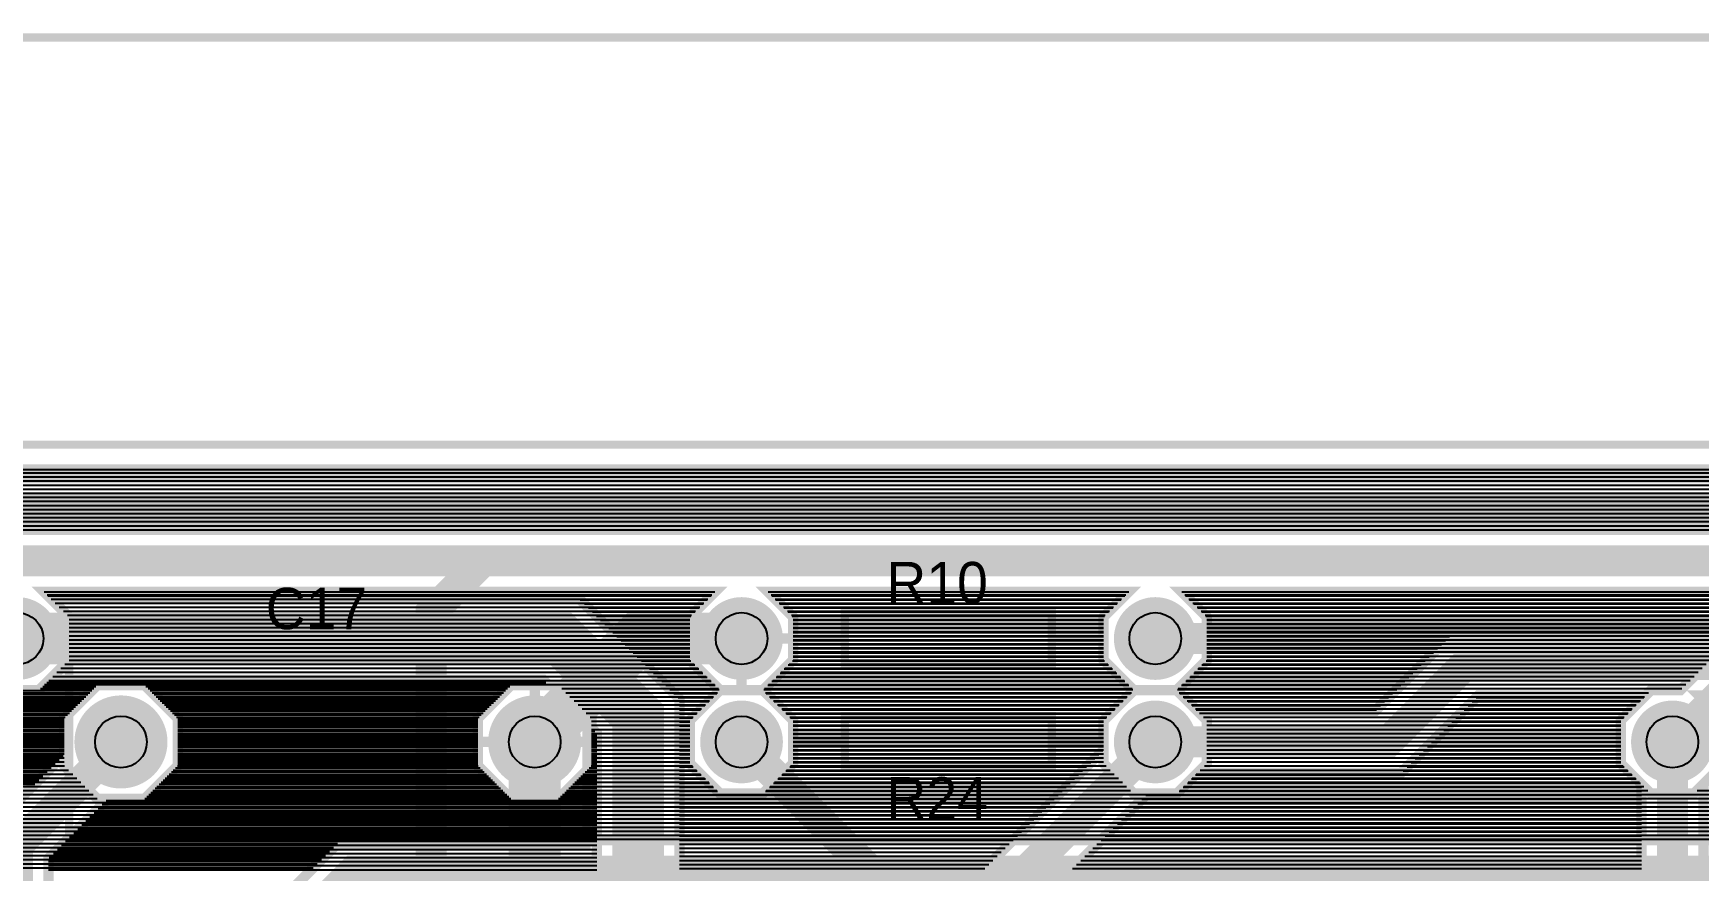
# Model space of a CAD drawing. Header units: inches. Extents: x -5.9 to 5.9, y -1.2 to 1.2.
# Drawn here: x -3.676 to -2.066, y 0.344 to 1.154 of the extents above; entities that cross this region are included whole.
import ezdxf

# ---------------------------------------------------------------- set-up
doc = ezdxf.new("R2010")
doc.units = ezdxf.units.IN
doc.layers.get('0').update_dxf_attribs({"linetype": 'CONTINUOUS'})

# ---------------------------------------------------------------- blocks, each defined once
blk = doc.blocks.new('EPAD')
at = {"const_width": 0.5}
blk.add_lwpolyline([(-0.25, 0, 1), (0.25, 0, 1)], format="xyb", close=True, dxfattribs=at)

msp = doc.modelspace()

# ---------------------------------------------------------------- linework, layer by layer
for points, const_width in [([(-5.627949, 1.149602), (5.887799, 1.149602)], 0.008), ([(-5.627949, -1.212602), (5.887799, -1.212602), (5.887799, 0.755902), (-5.627949, 0.755902), (-5.627949, -1.212602)], 0.008), ([(-5.627949, -1.212602), (5.887799, -1.212602), (5.887799, 0.755902), (-5.627949, 0.755902), (-5.627949, -1.212602)], 0.008), ([(-5.627949, -1.212602), (5.887799, -1.212602), (5.887799, 0.755902), (-5.627949, 0.755902), (-5.627949, -1.212602)], 0.008), ([(5.745151, -1.188602), (-5.4853, -1.188602), (-5.445626, -1.148928), (-5.445626, -1.079426), (-5.494772, -1.03028), (-5.564275, -1.03028), (-5.603949, -1.069954), (-5.603949, 0.613253), (-5.564275, 0.573579), (-5.494772, 0.573579), (-5.445626, 0.622725), (-5.445626, 0.692228), (-5.4853, 0.731902), (5.745151, 0.731902)], 0.01), ([(5.745151, -1.188602), (-5.4853, -1.188602), (-5.445626, -1.148928), (-5.445626, -1.079426), (-5.494772, -1.03028), (-5.564275, -1.03028), (-5.603949, -1.069954), (-5.603949, 0.613253), (-5.564275, 0.573579), (-5.494772, 0.573579), (-5.445626, 0.622725), (-5.445626, 0.692228), (-5.4853, 0.731902), (5.745151, 0.731902)], 0.01), ([(-5.028367, 0.7235), (3.496485, 0.7235)], 0.01), ([(3.709059, 0.4685), (3.484059, 0.6935), (-5.015941, 0.6935), (-5.065941, 0.6435), (-5.065941, -0.3565), (-4.990941, -0.4315)], 0.03), ([(-4.928367, 0.6735), (0.896485, 0.6735)], 0.01), ([(0.934059, 0.5935), (0.884059, 0.6435), (-4.915941, 0.6435), (-4.990941, 0.5685)], 0.03), ([(0.034059, 0.5935), (-0.015941, 0.6435), (-4.315941, 0.6435), (-4.490941, 0.4685)], 0.03), ([(0.884059, 0.4935), (0.884059, 0.5935), (0.834059, 0.6435), (-3.240941, 0.6435), (-3.290941, 0.5935), (-3.290941, 0.2685)], 0.03), ([(-0.323722, 0.6135), (-2.565231, 0.6135), (-2.540941, 0.589211), (-2.540941, 0.547789), (-2.57023, 0.5185), (-2.611652, 0.5185), (-2.640941, 0.547789), (-2.640941, 0.589211), (-2.616651, 0.6135), (-2.965231, 0.6135), (-2.940941, 0.589211), (-2.940941, 0.547789), (-2.97023, 0.5185), (-3.011652, 0.5185), (-3.040941, 0.547789), (-3.040941, 0.589211), (-3.016651, 0.6135), (-3.665231, 0.6135), (-3.640941, 0.589211), (-3.640941, 0.547789), (-3.67023, 0.5185), (-3.711652, 0.5185)], 0.01), ([(-3.050941, 0.135068), (-3.050941, 0.510068), (-3.149373, 0.6085), (-3.66023, 0.6085), (-3.665231, 0.6135), (-3.016651, 0.6135), (-3.040941, 0.589211), (-3.040941, 0.547789), (-3.011652, 0.5185), (-2.97023, 0.5185), (-2.940941, 0.547789), (-2.940941, 0.589211), (-2.965231, 0.6135), (-2.616651, 0.6135), (-2.640941, 0.589211), (-2.640941, 0.547789), (-2.611652, 0.5185), (-2.57023, 0.5185), (-2.540941, 0.547789), (-2.540941, 0.589211), (-2.565231, 0.6135), (-0.323722, 0.6135)], 0.01), ([(-2.890941, 0.5435), (-2.690941, 0.5435), (-2.690941, 0.5935), (-2.890941, 0.5935), (-2.890941, 0.5435)], 0.008), ([(-2.890941, 0.5435), (-2.690941, 0.5435), (-2.690941, 0.5935), (-2.890941, 0.5935), (-2.890941, 0.5435)], 0.008), ([(-2.890941, 0.5435), (-2.690941, 0.5435), (-2.690941, 0.5935), (-2.890941, 0.5935), (-2.890941, 0.5435)], 0.008), ([(-0.338722, 0.5385), (-1.978515, 0.5385), (-2.040941, 0.476074), (-2.040941, 0.447789), (-2.07023, 0.4185), (-2.111652, 0.4185), (-2.140941, 0.447789), (-2.140941, 0.489211), (-2.111652, 0.5185), (-2.083367, 0.5185), (-2.003367, 0.5985), (-0.338722, 0.5985)], 0.01), ([(-3.690941, 0.5685), (-3.815941, 0.4435), (-4.340941, 0.4435), (-4.415941, 0.3685), (-4.415941, -0.0315), (-4.490941, -0.1065), (-4.715941, -0.1065), (-4.790941, -0.1815), (-4.790941, -0.4315)], 0.05), ([(-3.690941, 0.5685), (-3.165941, 0.5685), (-3.090941, 0.4935), (-3.090941, 0.1185), (-3.015941, 0.0435), (-2.240941, 0.0435), (-2.140941, -0.0565), (-1.915941, -0.0565), (-1.915941, -0.1565)], 0.05), ([(-3.190941, 0.4685), (-3.090941, 0.5685), (-2.990941, 0.5685)], 0.05), ([(-1.090941, 0.2685), (-1.390941, 0.5685), (-2.590941, 0.5685)], 0.03), ([(-0.290941, 0.5685), (-1.990941, 0.5685), (-2.090941, 0.4685)], 0.03), ([(-3.640941, 0.3685), (-3.140941, 0.3685), (-3.140941, 0.5685), (-3.640941, 0.5685), (-3.640941, 0.3685)], 0.008), ([(-3.640941, 0.3685), (-3.140941, 0.3685), (-3.140941, 0.5685), (-3.640941, 0.5685), (-3.640941, 0.3685)], 0.008), ([(-3.640941, 0.3685), (-3.140941, 0.3685), (-3.140941, 0.5685), (-3.640941, 0.5685), (-3.640941, 0.3685)], 0.008), ([(-3.040941, 0.5685), (-2.990941, 0.5685)], 0.01), ([(-3.040941, 0.5685), (-2.990941, 0.5685)], 0.01), ([(-2.940941, 0.5685), (-2.990941, 0.5685)], 0.01), ([(-2.990941, 0.5185), (-2.990941, 0.5685)], 0.01), ([(-2.940941, 0.5685), (-2.990941, 0.5685)], 0.01), ([(-2.990941, 0.5185), (-2.990941, 0.5685)], 0.01), ([(-2.940941, 0.5685), (-2.890941, 0.5685)], 0.008), ([(-2.940941, 0.5685), (-2.890941, 0.5685)], 0.008), ([(-2.940941, 0.5685), (-2.890941, 0.5685)], 0.008), ([(-0.953515, 0.5735), (-2.303367, 0.5735), (-2.378367, 0.4985), (-2.55023, 0.4985), (-2.57023, 0.5185), (-2.611652, 0.5185), (-2.640941, 0.489211), (-2.640941, 0.460926), (-2.820941, 0.280926)], 0.01), ([(-2.690941, 0.5685), (-2.640941, 0.5685)], 0.008), ([(-2.690941, 0.5685), (-2.640941, 0.5685)], 0.008), ([(-2.690941, 0.5685), (-2.640941, 0.5685)], 0.008), ([(-2.590941, 0.4685), (-2.365941, 0.4685), (-2.290941, 0.5435), (-0.965941, 0.5435), (-0.890941, 0.4685)], 0.03), ([(-3.711652, 0.5185), (-3.67023, 0.5185), (-3.66023, 0.5285), (-3.182509, 0.5285), (-3.177508, 0.5235), (-3.213722, 0.5235), (-3.245941, 0.491281), (-3.245941, 0.445719), (-3.213722, 0.4135), (-3.168159, 0.4135), (-3.135941, 0.445719), (-3.135941, 0.481933), (-3.130941, 0.476932), (-3.130941, 0.101932), (-3.032509, 0.003501), (-3.02665, 0.003501), (-3.031652, -0.0015), (-3.103515, -0.0015), (-3.178515, 0.0735), (-3.703515, 0.0735)], 0.01), ([(-3.703367, 0.1135), (-3.678515, 0.1135), (-3.660941, 0.131074), (-3.660941, 0.227789), (-3.640941, 0.247789), (-3.640941, 0.289211), (-3.660941, 0.309211), (-3.660941, 0.356074), (-3.603515, 0.4135), (-3.568159, 0.4135), (-3.535941, 0.445719), (-3.535941, 0.491281), (-3.568159, 0.5235), (-3.613722, 0.5235), (-3.645941, 0.491281), (-3.645941, 0.455926), (-3.720941, 0.380926)], 0.01), ([(-3.645941, 0.445719), (-3.645941, 0.491281), (-3.613722, 0.5235), (-3.568159, 0.5235), (-3.535941, 0.491281), (-3.535941, 0.445719), (-3.568159, 0.4135), (-3.613722, 0.4135), (-3.645941, 0.445719)], 0.01), ([(-3.245941, 0.445719), (-3.245941, 0.491281), (-3.213722, 0.5235), (-3.168159, 0.5235), (-3.135941, 0.491281), (-3.135941, 0.445719), (-3.168159, 0.4135), (-3.213722, 0.4135), (-3.245941, 0.445719)], 0.01), ([(-3.190941, 0.5235), (-3.190941, 0.4685)], 0.01), ([(-3.190941, 0.5235), (-3.190941, 0.4685)], 0.01), ([(-2.940941, 0.489211), (-2.940941, 0.447789), (-2.97023, 0.4185), (-3.011652, 0.4185), (-3.040941, 0.447789), (-3.040941, 0.489211), (-3.011652, 0.5185), (-2.97023, 0.5185), (-2.940941, 0.489211)], 0.01), ([(-2.940941, 0.489211), (-2.940941, 0.447789), (-2.97023, 0.4185), (-3.011652, 0.4185), (-3.040941, 0.447789), (-3.040941, 0.489211), (-3.011652, 0.5185), (-2.97023, 0.5185), (-2.940941, 0.489211)], 0.01), ([(-2.760941, 0.256074), (-2.598515, 0.4185), (-2.57023, 0.4185), (-2.55023, 0.4385), (-2.353515, 0.4385), (-2.278515, 0.5135), (-2.116651, 0.5135), (-2.140941, 0.489211), (-2.140941, 0.447789), (-2.120941, 0.427789), (-2.120941, 0.309211)], 0.01), ([(-2.540941, 0.489211), (-2.540941, 0.447789), (-2.57023, 0.4185), (-2.611652, 0.4185), (-2.640941, 0.447789), (-2.640941, 0.489211), (-2.611652, 0.5185), (-2.57023, 0.5185), (-2.540941, 0.489211)], 0.01), ([(-2.040941, 0.489211), (-2.065231, 0.5135), (-1.716651, 0.5135)], 0.01), ([(-3.711652, 0.0185), (-3.67023, 0.0185), (-3.640941, -0.010789), (-3.640941, -0.052211), (-3.650231, -0.0615), (-3.331651, -0.0615), (-3.340941, -0.052211), (-3.340941, -0.023926), (-3.445941, 0.081074), (-3.445941, 0.305926), (-3.378367, 0.3735), (-1.678367, 0.3735), (-1.553367, 0.4985), (-1.00458, 0.4985)], 0.01), ([(-3.690941, 0.2685), (-3.690941, 0.3685), (-3.590941, 0.4685)], 0.03), ([(-3.290941, -0.0315), (-3.415941, 0.0935), (-3.415941, 0.2935), (-3.365941, 0.3435), (-1.665941, 0.3435), (-1.540941, 0.4685), (-0.970941, 0.4685)], 0.03), ([(-3.190941, 0.1685), (-3.190941, 0.4685)], 0.05), ([(4.009059, -0.5315), (3.834059, -0.3565), (3.009059, -0.3565), (2.959059, -0.3065), (2.959059, 0.0435), (2.909059, 0.0935), (-0.890941, 0.0935), (-0.940941, 0.1435), (-2.665941, 0.1435), (-2.990941, 0.4685)], 0.03), ([(-2.890941, 0.4435), (-2.690941, 0.4435), (-2.690941, 0.4935), (-2.890941, 0.4935), (-2.890941, 0.4435)], 0.008), ([(-2.890941, 0.4435), (-2.690941, 0.4435), (-2.690941, 0.4935), (-2.890941, 0.4935), (-2.890941, 0.4435)], 0.008), ([(-2.890941, 0.4435), (-2.690941, 0.4435), (-2.690941, 0.4935), (-2.890941, 0.4935), (-2.890941, 0.4435)], 0.008), ([(-2.590941, 0.4685), (-2.790941, 0.2685), (-2.790941, 0.1685)], 0.03), ([(-2.090941, 0.4685), (-2.090941, 0.2685)], 0.03), ([(-3.245941, 0.4685), (-3.190941, 0.4685)], 0.01), ([(-3.245941, 0.4685), (-3.190941, 0.4685)], 0.01), ([(-3.135941, 0.4685), (-3.190941, 0.4685)], 0.01), ([(-3.190941, 0.4135), (-3.190941, 0.4685)], 0.01), ([(-3.135941, 0.4685), (-3.190941, 0.4685)], 0.01), ([(-3.190941, 0.4135), (-3.190941, 0.4685)], 0.01), ([(-2.890941, 0.4685), (-2.940941, 0.4685)], 0.008), ([(-2.890941, 0.4685), (-2.940941, 0.4685)], 0.008), ([(-2.890941, 0.4685), (-2.940941, 0.4685)], 0.008), ([(-2.640941, 0.4685), (-2.690941, 0.4685)], 0.008), ([(-2.640941, 0.4685), (-2.690941, 0.4685)], 0.008), ([(-2.640941, 0.4685), (-2.690941, 0.4685)], 0.008), ([(-2.040941, 0.289211), (-2.060941, 0.309211), (-2.060941, 0.427789), (-2.040941, 0.447789)], 0.01)]:
    msp.add_lwpolyline(points, dxfattribs=dict(const_width=const_width))
for points in [[(-5.4853, 0.731902), (5.745151, 0.731902)], [(-5.4853, 0.731902), (5.745151, 0.731902)], [(-5.482119, 0.72872), (5.74197, 0.72872)], [(-5.482119, 0.72872), (5.74197, 0.72872)], [(-5.478182, 0.724783), (5.738033, 0.724783)], [(-5.478182, 0.724783), (5.738033, 0.724783)], [(-5.474245, 0.720846), (1.81898, 0.720846)], [(-5.470308, 0.716909), (1.815043, 0.716909)], [(-5.466371, 0.712972), (1.811106, 0.712972)], [(-5.462434, 0.709035), (1.807169, 0.709035)], [(-5.458497, 0.705098), (1.803232, 0.705098)], [(-5.45456, 0.701161), (1.799295, 0.701161)], [(-5.450623, 0.697224), (1.795358, 0.697224)], [(-5.446686, 0.693287), (1.791421, 0.693287)], [(-5.445626, 0.68935), (1.787484, 0.68935)], [(-5.445626, 0.685413), (1.783547, 0.685413)], [(-5.445626, 0.681476), (1.77961, 0.681476)], [(-5.445626, 0.677539), (1.775673, 0.677539)], [(-5.445626, 0.673602), (1.771736, 0.673602)], [(-3.665231, 0.6135), (-3.016651, 0.6135)], [(-2.965231, 0.6135), (-2.616651, 0.6135)], [(-2.565231, 0.6135), (-0.323722, 0.6135)], [(-3.662341, 0.61061), (-3.019541, 0.61061)], [(-3.661632, 0.609901), (-3.02025, 0.609901)], [(-3.658404, 0.606673), (-3.023478, 0.606673)], [(-3.654467, 0.602736), (-3.027415, 0.602736)], [(-3.65053, 0.598799), (-3.031352, 0.598799)], [(-3.146837, 0.605964), (-3.024187, 0.605964)], [(-3.1429, 0.602027), (-3.028124, 0.602027)], [(-3.138963, 0.59809), (-3.032061, 0.59809)], [(-2.962341, 0.61061), (-2.619541, 0.61061)], [(-2.961632, 0.609901), (-2.62025, 0.609901)], [(-2.958404, 0.606673), (-2.623478, 0.606673)], [(-2.957695, 0.605964), (-2.624187, 0.605964)], [(-2.954467, 0.602736), (-2.627415, 0.602736)], [(-2.953758, 0.602027), (-2.628124, 0.602027)], [(-2.95053, 0.598799), (-2.631352, 0.598799)], [(-2.949821, 0.59809), (-2.632061, 0.59809)], [(-2.562341, 0.61061), (-0.326612, 0.61061)], [(-2.561632, 0.609901), (-0.327321, 0.609901)], [(-2.558404, 0.606673), (-0.330549, 0.606673)], [(-2.557695, 0.605964), (-0.331258, 0.605964)], [(-2.554467, 0.602736), (-0.334486, 0.602736)], [(-2.553758, 0.602027), (-0.335195, 0.602027)], [(-2.55053, 0.598799), (-0.338423, 0.598799)], [(-2.549821, 0.59809), (-0.339132, 0.59809)], [(-3.646593, 0.594862), (-3.035289, 0.594862)], [(-3.642656, 0.590925), (-3.039226, 0.590925)], [(-3.640941, 0.586988), (-3.040941, 0.586988)], [(-3.640941, 0.583051), (-3.040941, 0.583051)], [(-3.135026, 0.594153), (-3.035998, 0.594153)], [(-3.131089, 0.590216), (-3.039935, 0.590216)], [(-3.127152, 0.586279), (-3.040941, 0.586279)], [(-3.123215, 0.582342), (-3.040941, 0.582342)], [(-2.946593, 0.594862), (-2.635289, 0.594862)], [(-2.945884, 0.594153), (-2.635998, 0.594153)], [(-2.942656, 0.590925), (-2.639226, 0.590925)], [(-2.941947, 0.590216), (-2.639935, 0.590216)], [(-2.940941, 0.586988), (-2.640941, 0.586988)], [(-2.940941, 0.586279), (-2.640941, 0.586279)], [(-2.940941, 0.583051), (-2.640941, 0.583051)], [(-2.940941, 0.582342), (-2.640941, 0.582342)], [(-2.546593, 0.594862), (-2.007004, 0.594862)], [(-2.545884, 0.594153), (-0.343069, 0.594153)], [(-2.542656, 0.590925), (-2.010941, 0.590925)], [(-2.541947, 0.590216), (-0.345941, 0.590216)], [(-2.540941, 0.586988), (-2.014878, 0.586988)], [(-2.540941, 0.586279), (-0.345941, 0.586279)], [(-2.540941, 0.583051), (-2.018815, 0.583051)], [(-2.540941, 0.582342), (-0.345941, 0.582342)], [(-3.640941, 0.579114), (-3.040941, 0.579114)], [(-3.640941, 0.575177), (-3.040941, 0.575177)], [(-3.640941, 0.57124), (-3.040941, 0.57124)], [(-3.640941, 0.567303), (-3.040941, 0.567303)], [(-3.119278, 0.578405), (-3.040941, 0.578405)], [(-3.115341, 0.574468), (-3.040941, 0.574468)], [(-3.111404, 0.570531), (-3.040941, 0.570531)], [(-3.107467, 0.566594), (-3.040941, 0.566594)], [(-2.940941, 0.579114), (-2.640941, 0.579114)], [(-2.940941, 0.578405), (-2.640941, 0.578405)], [(-2.940941, 0.575177), (-2.640941, 0.575177)], [(-2.940941, 0.574468), (-2.640941, 0.574468)], [(-2.940941, 0.57124), (-2.640941, 0.57124)], [(-2.940941, 0.570531), (-2.640941, 0.570531)], [(-2.940941, 0.567303), (-2.640941, 0.567303)], [(-2.940941, 0.566594), (-2.640941, 0.566594)], [(-2.540941, 0.579114), (-2.022752, 0.579114)], [(-2.540941, 0.578405), (-0.345941, 0.578405)], [(-2.540941, 0.575177), (-2.026689, 0.575177)], [(-2.540941, 0.574468), (-0.345941, 0.574468)], [(-2.540941, 0.57124), (-2.030626, 0.57124)], [(-2.540941, 0.570531), (-2.306335, 0.570531)], [(-2.540941, 0.567303), (-2.034563, 0.567303)], [(-2.540941, 0.566594), (-2.310272, 0.566594)], [(-3.641113, 0.547618), (-3.040769, 0.547618)], [(-3.640941, 0.563366), (-3.040941, 0.563366)], [(-3.640941, 0.559429), (-3.040941, 0.559429)], [(-3.640941, 0.555492), (-3.040941, 0.555492)], [(-3.640941, 0.551555), (-3.040941, 0.551555)], [(-3.10353, 0.562657), (-3.040941, 0.562657)], [(-3.099593, 0.55872), (-3.040941, 0.55872)], [(-3.095656, 0.554783), (-3.040941, 0.554783)], [(-3.091719, 0.550846), (-3.040941, 0.550846)], [(-2.941113, 0.547618), (-2.640769, 0.547618)], [(-2.940941, 0.563366), (-2.640941, 0.563366)], [(-2.940941, 0.562657), (-2.640941, 0.562657)], [(-2.940941, 0.559429), (-2.640941, 0.559429)], [(-2.940941, 0.55872), (-2.640941, 0.55872)], [(-2.940941, 0.555492), (-2.640941, 0.555492)], [(-2.940941, 0.554783), (-2.640941, 0.554783)], [(-2.940941, 0.551555), (-2.640941, 0.551555)], [(-2.940941, 0.550846), (-2.640941, 0.550846)], [(-2.541113, 0.547618), (-2.054248, 0.547618)], [(-2.540941, 0.563366), (-2.0385, 0.563366)], [(-2.540941, 0.562657), (-2.314209, 0.562657)], [(-2.540941, 0.559429), (-2.042437, 0.559429)], [(-2.540941, 0.55872), (-2.318146, 0.55872)], [(-2.540941, 0.555492), (-2.046374, 0.555492)], [(-2.540941, 0.554783), (-2.322083, 0.554783)], [(-2.540941, 0.551555), (-2.050311, 0.551555)], [(-2.540941, 0.550846), (-2.32602, 0.550846)], [(-3.656861, 0.53187), (-3.025021, 0.53187)], [(-3.652924, 0.535807), (-3.028958, 0.535807)], [(-3.648987, 0.539744), (-3.032895, 0.539744)], [(-3.64505, 0.543681), (-3.036832, 0.543681)], [(-3.087782, 0.546909), (-3.04006, 0.546909)], [(-3.083845, 0.542972), (-3.036123, 0.542972)], [(-3.079908, 0.539035), (-3.032186, 0.539035)], [(-3.075971, 0.535098), (-3.028249, 0.535098)], [(-2.956861, 0.53187), (-2.625021, 0.53187)], [(-2.953633, 0.535098), (-2.628249, 0.535098)], [(-2.952924, 0.535807), (-2.628958, 0.535807)], [(-2.949696, 0.539035), (-2.632186, 0.539035)], [(-2.948987, 0.539744), (-2.632895, 0.539744)], [(-2.945759, 0.542972), (-2.636123, 0.542972)], [(-2.94505, 0.543681), (-2.636832, 0.543681)], [(-2.941822, 0.546909), (-2.64006, 0.546909)], [(-2.556861, 0.53187), (-2.069996, 0.53187)], [(-2.553633, 0.535098), (-2.341768, 0.535098)], [(-2.552924, 0.535807), (-2.066059, 0.535807)], [(-2.549696, 0.539035), (-2.337831, 0.539035)], [(-2.548987, 0.539744), (-2.062122, 0.539744)], [(-2.545759, 0.542972), (-2.333894, 0.542972)], [(-2.54505, 0.543681), (-2.058185, 0.543681)], [(-2.541822, 0.546909), (-2.329957, 0.546909)], [(-4.400894, 0.516122), (-3.6211, 0.516122)], [(-3.735941, 0.518185), (-3.619037, 0.518185)], [(-3.668672, 0.520059), (-3.617163, 0.520059)], [(-3.666609, 0.522122), (-3.6151, 0.522122)], [(-3.664735, 0.523996), (-3.017147, 0.523996)], [(-3.662672, 0.526059), (-3.180067, 0.526059)], [(-3.660798, 0.527933), (-3.021084, 0.527933)], [(-3.566781, 0.522122), (-3.2151, 0.522122)], [(-3.564719, 0.520059), (-3.217163, 0.520059)], [(-3.562844, 0.518185), (-3.219037, 0.518185)], [(-3.560782, 0.516122), (-3.2211, 0.516122)], [(-3.164719, 0.520059), (-3.01321, 0.520059)], [(-3.160782, 0.516122), (-3.014029, 0.516122)], [(-3.072034, 0.531161), (-3.024312, 0.531161)], [(-3.068097, 0.527224), (-3.020375, 0.527224)], [(-3.06416, 0.523287), (-3.016438, 0.523287)], [(-3.060223, 0.51935), (-3.012501, 0.51935)], [(-3.056286, 0.515413), (-3.014738, 0.515413)], [(-2.969381, 0.51935), (-2.612501, 0.51935)], [(-2.968672, 0.520059), (-2.61321, 0.520059)], [(-2.967853, 0.516122), (-2.614029, 0.516122)], [(-2.967144, 0.515413), (-2.614738, 0.515413)], [(-2.965444, 0.523287), (-2.616438, 0.523287)], [(-2.964735, 0.523996), (-2.617147, 0.523996)], [(-2.961507, 0.527224), (-2.620375, 0.527224)], [(-2.960798, 0.527933), (-2.621084, 0.527933)], [(-2.95757, 0.531161), (-2.624312, 0.531161)], [(-2.569381, 0.51935), (-2.357516, 0.51935)], [(-2.568672, 0.520059), (-2.081807, 0.520059)], [(-2.567853, 0.516122), (-2.114029, 0.516122)], [(-2.567144, 0.515413), (-2.361453, 0.515413)], [(-2.565444, 0.523287), (-2.353579, 0.523287)], [(-2.564735, 0.523996), (-2.07787, 0.523996)], [(-2.561507, 0.527224), (-2.349642, 0.527224)], [(-2.560798, 0.527933), (-2.073933, 0.527933)], [(-2.55757, 0.531161), (-2.345705, 0.531161)], [(-4.416642, 0.500374), (-3.636848, 0.500374)], [(-4.412705, 0.504311), (-3.632911, 0.504311)], [(-4.408768, 0.508248), (-3.628974, 0.508248)], [(-4.404831, 0.512185), (-3.625037, 0.512185)], [(-3.735941, 0.514248), (-3.622974, 0.514248)], [(-3.735941, 0.510311), (-3.626911, 0.510311)], [(-3.735941, 0.506374), (-3.630848, 0.506374)], [(-3.735941, 0.502437), (-3.634785, 0.502437)], [(-3.558907, 0.514248), (-3.222974, 0.514248)], [(-3.556845, 0.512185), (-3.225037, 0.512185)], [(-3.55497, 0.510311), (-3.226911, 0.510311)], [(-3.552908, 0.508248), (-3.228974, 0.508248)], [(-3.551033, 0.506374), (-3.230848, 0.506374)], [(-3.548971, 0.504311), (-3.232911, 0.504311)], [(-3.547096, 0.502437), (-3.234785, 0.502437)], [(-3.545034, 0.500374), (-3.236848, 0.500374)], [(-3.156845, 0.512185), (-3.017966, 0.512185)], [(-3.152908, 0.508248), (-3.021903, 0.508248)], [(-3.148971, 0.504311), (-3.02584, 0.504311)], [(-3.145034, 0.500374), (-3.029777, 0.500374)], [(-3.052349, 0.511476), (-3.018675, 0.511476)], [(-3.050941, 0.507539), (-3.022612, 0.507539)], [(-3.050941, 0.503602), (-3.026549, 0.503602)], [(-3.050941, 0.499665), (-3.030486, 0.499665)], [(-2.963916, 0.512185), (-2.617966, 0.512185)], [(-2.963207, 0.511476), (-2.618675, 0.511476)], [(-2.959979, 0.508248), (-2.621903, 0.508248)], [(-2.95927, 0.507539), (-2.622612, 0.507539)], [(-2.956042, 0.504311), (-2.62584, 0.504311)], [(-2.955333, 0.503602), (-2.626549, 0.503602)], [(-2.952105, 0.500374), (-2.629777, 0.500374)], [(-2.951396, 0.499665), (-2.630486, 0.499665)], [(-2.563916, 0.512185), (-2.117966, 0.512185)], [(-2.563207, 0.511476), (-2.36539, 0.511476)], [(-2.559979, 0.508248), (-2.121903, 0.508248)], [(-2.55927, 0.507539), (-2.369327, 0.507539)], [(-2.556042, 0.504311), (-2.12584, 0.504311)], [(-2.555333, 0.503602), (-2.373264, 0.503602)], [(-2.552105, 0.500374), (-2.129777, 0.500374)], [(-2.551396, 0.499665), (-2.377201, 0.499665)], [(-2.292351, 0.499665), (-2.130486, 0.499665)], [(-2.288414, 0.503602), (-2.126549, 0.503602)], [(-2.284477, 0.507539), (-2.122612, 0.507539)], [(-2.28054, 0.511476), (-2.118675, 0.511476)], [(-4.43239, 0.484626), (-3.645941, 0.484626)], [(-4.428453, 0.488563), (-3.645941, 0.488563)], [(-4.424516, 0.4925), (-3.644722, 0.4925)], [(-4.420579, 0.496437), (-3.640785, 0.496437)], [(-3.735941, 0.4985), (-3.638722, 0.4985)], [(-3.735941, 0.494563), (-3.642659, 0.494563)], [(-3.735941, 0.490626), (-3.645941, 0.490626)], [(-3.735941, 0.486689), (-3.645941, 0.486689)], [(-3.543159, 0.4985), (-3.238722, 0.4985)], [(-3.541097, 0.496437), (-3.240785, 0.496437)], [(-3.539222, 0.494563), (-3.242659, 0.494563)], [(-3.53716, 0.4925), (-3.244722, 0.4925)], [(-3.535941, 0.490626), (-3.245941, 0.490626)], [(-3.535941, 0.488563), (-3.245941, 0.488563)], [(-3.535941, 0.486689), (-3.245941, 0.486689)], [(-3.535941, 0.484626), (-3.245941, 0.484626)], [(-3.141097, 0.496437), (-3.033714, 0.496437)], [(-3.13716, 0.4925), (-3.037651, 0.4925)], [(-3.135941, 0.488563), (-3.040941, 0.488563)], [(-3.135941, 0.484626), (-3.040941, 0.484626)], [(-3.050941, 0.495728), (-3.034423, 0.495728)], [(-3.050941, 0.491791), (-3.03836, 0.491791)], [(-3.050941, 0.487854), (-3.040941, 0.487854)], [(-3.050941, 0.483917), (-3.040941, 0.483917)], [(-2.948168, 0.496437), (-2.633714, 0.496437)], [(-2.947459, 0.495728), (-2.634423, 0.495728)], [(-2.944231, 0.4925), (-2.637651, 0.4925)], [(-2.943522, 0.491791), (-2.63836, 0.491791)], [(-2.940941, 0.488563), (-2.640941, 0.488563)], [(-2.940941, 0.487854), (-2.640941, 0.487854)], [(-2.940941, 0.484626), (-2.640941, 0.484626)], [(-2.940941, 0.483917), (-2.640941, 0.483917)], [(-2.548168, 0.496437), (-2.133714, 0.496437)], [(-2.544231, 0.4925), (-2.137651, 0.4925)], [(-2.540941, 0.488563), (-2.140941, 0.488563)], [(-2.540941, 0.484626), (-2.140941, 0.484626)], [(-2.308099, 0.483917), (-2.140941, 0.483917)], [(-2.304162, 0.487854), (-2.140941, 0.487854)], [(-2.300225, 0.491791), (-2.13836, 0.491791)], [(-2.296288, 0.495728), (-2.134423, 0.495728)], [(-4.435941, 0.480689), (-3.645941, 0.480689)], [(-4.435941, 0.476752), (-3.645941, 0.476752)], [(-4.435941, 0.472815), (-3.645941, 0.472815)], [(-4.435941, 0.468878), (-3.645941, 0.468878)], [(-3.735941, 0.482752), (-3.645941, 0.482752)], [(-3.735941, 0.478815), (-3.645941, 0.478815)], [(-3.735941, 0.474878), (-3.645941, 0.474878)], [(-3.735941, 0.470941), (-3.645941, 0.470941)], [(-3.735941, 0.467004), (-3.645941, 0.467004)], [(-3.535941, 0.482752), (-3.245941, 0.482752)], [(-3.535941, 0.480689), (-3.245941, 0.480689)], [(-3.535941, 0.478815), (-3.245941, 0.478815)], [(-3.535941, 0.476752), (-3.245941, 0.476752)], [(-3.535941, 0.474878), (-3.245941, 0.474878)], [(-3.535941, 0.472815), (-3.245941, 0.472815)], [(-3.535941, 0.470941), (-3.245941, 0.470941)], [(-3.535941, 0.468878), (-3.245941, 0.468878)], [(-3.535941, 0.467004), (-3.245941, 0.467004)], [(-3.135941, 0.480689), (-3.040941, 0.480689)], [(-3.135941, 0.478815), (-3.132823, 0.478815)], [(-3.135941, 0.476752), (-3.040941, 0.476752)], [(-3.135941, 0.474878), (-3.130941, 0.474878)], [(-3.135941, 0.472815), (-3.040941, 0.472815)], [(-3.135941, 0.470941), (-3.130941, 0.470941)], [(-3.135941, 0.468878), (-3.040941, 0.468878)], [(-3.135941, 0.467004), (-3.130941, 0.467004)], [(-3.050941, 0.47998), (-3.040941, 0.47998)], [(-3.050941, 0.476043), (-3.040941, 0.476043)], [(-3.050941, 0.472106), (-3.040941, 0.472106)], [(-3.050941, 0.468169), (-3.040941, 0.468169)], [(-2.940941, 0.480689), (-2.640941, 0.480689)], [(-2.940941, 0.47998), (-2.640941, 0.47998)], [(-2.940941, 0.476752), (-2.640941, 0.476752)], [(-2.940941, 0.476043), (-2.640941, 0.476043)], [(-2.940941, 0.472815), (-2.640941, 0.472815)], [(-2.940941, 0.472106), (-2.640941, 0.472106)], [(-2.940941, 0.468878), (-2.640941, 0.468878)], [(-2.940941, 0.468169), (-2.640941, 0.468169)], [(-2.540941, 0.480689), (-2.140941, 0.480689)], [(-2.540941, 0.476752), (-2.140941, 0.476752)], [(-2.540941, 0.472815), (-2.140941, 0.472815)], [(-2.540941, 0.468878), (-2.140941, 0.468878)], [(-2.323847, 0.468169), (-2.140941, 0.468169)], [(-2.31991, 0.472106), (-2.140941, 0.472106)], [(-2.315973, 0.476043), (-2.140941, 0.476043)], [(-2.312036, 0.47998), (-2.140941, 0.47998)], [(-4.435941, 0.464941), (-3.645941, 0.464941)], [(-4.435941, 0.461004), (-3.645941, 0.461004)], [(-4.435941, 0.457067), (-3.645941, 0.457067)], [(-4.435941, 0.45313), (-3.645941, 0.45313)], [(-3.735941, 0.463067), (-3.645941, 0.463067)], [(-3.735941, 0.45913), (-3.645941, 0.45913)], [(-3.735941, 0.455193), (-3.646674, 0.455193)], [(-3.735941, 0.451256), (-3.650611, 0.451256)], [(-3.535941, 0.464941), (-3.245941, 0.464941)], [(-3.535941, 0.463067), (-3.245941, 0.463067)], [(-3.535941, 0.461004), (-3.245941, 0.461004)], [(-3.535941, 0.45913), (-3.245941, 0.45913)], [(-3.535941, 0.457067), (-3.245941, 0.457067)], [(-3.535941, 0.455193), (-3.245941, 0.455193)], [(-3.535941, 0.45313), (-3.245941, 0.45313)], [(-3.535941, 0.451256), (-3.245941, 0.451256)], [(-3.135941, 0.464941), (-3.040941, 0.464941)], [(-3.135941, 0.463067), (-3.130941, 0.463067)], [(-3.135941, 0.461004), (-3.040941, 0.461004)], [(-3.135941, 0.45913), (-3.130941, 0.45913)], [(-3.135941, 0.457067), (-3.040941, 0.457067)], [(-3.135941, 0.455193), (-3.130941, 0.455193)], [(-3.135941, 0.45313), (-3.040941, 0.45313)], [(-3.135941, 0.451256), (-3.130941, 0.451256)], [(-3.050941, 0.464232), (-3.040941, 0.464232)], [(-3.050941, 0.460295), (-3.040941, 0.460295)], [(-3.050941, 0.456358), (-3.040941, 0.456358)], [(-3.050941, 0.452421), (-3.040941, 0.452421)], [(-2.940941, 0.464941), (-2.640941, 0.464941)], [(-2.940941, 0.464232), (-2.640941, 0.464232)], [(-2.940941, 0.461004), (-2.640941, 0.461004)], [(-2.940941, 0.460295), (-2.641571, 0.460295)], [(-2.940941, 0.457067), (-2.640941, 0.457067)], [(-2.940941, 0.456358), (-2.645508, 0.456358)], [(-2.940941, 0.45313), (-2.640941, 0.45313)], [(-2.940941, 0.452421), (-2.649445, 0.452421)], [(-2.540941, 0.464941), (-2.140941, 0.464941)], [(-2.540941, 0.461004), (-2.140941, 0.461004)], [(-2.540941, 0.457067), (-2.140941, 0.457067)], [(-2.540941, 0.45313), (-2.140941, 0.45313)], [(-2.339595, 0.452421), (-2.140941, 0.452421)], [(-2.335658, 0.456358), (-2.140941, 0.456358)], [(-2.331721, 0.460295), (-2.140941, 0.460295)], [(-2.327784, 0.464232), (-2.140941, 0.464232)], [(-4.444278, 0.437382), (-3.637604, 0.437382)], [(-4.440341, 0.441319), (-3.641541, 0.441319)], [(-4.436404, 0.445256), (-3.645478, 0.445256)], [(-4.435941, 0.449193), (-3.645941, 0.449193)], [(-3.735941, 0.447319), (-3.654548, 0.447319)], [(-3.735941, 0.443381), (-3.658485, 0.443381)], [(-3.735941, 0.439444), (-3.662422, 0.439444)], [(-3.735941, 0.435507), (-3.666359, 0.435507)], [(-3.546152, 0.435507), (-3.23573, 0.435507)], [(-3.544278, 0.437382), (-3.237604, 0.437382)], [(-3.542215, 0.439444), (-3.239667, 0.439444)], [(-3.540341, 0.441319), (-3.241541, 0.441319)], [(-3.538278, 0.443381), (-3.243604, 0.443381)], [(-3.536404, 0.445256), (-3.245478, 0.445256)], [(-3.535941, 0.449193), (-3.245941, 0.449193)], [(-3.535941, 0.447319), (-3.245941, 0.447319)], [(-3.146152, 0.435507), (-3.130941, 0.435507)], [(-3.144278, 0.437382), (-3.030533, 0.437382)], [(-3.142215, 0.439444), (-3.130941, 0.439444)], [(-3.140341, 0.441319), (-3.03447, 0.441319)], [(-3.138278, 0.443381), (-3.130941, 0.443381)], [(-3.136404, 0.445256), (-3.038407, 0.445256)], [(-3.135941, 0.449193), (-3.040941, 0.449193)], [(-3.135941, 0.447319), (-3.130941, 0.447319)], [(-3.050941, 0.448484), (-3.040941, 0.448484)], [(-3.050941, 0.444547), (-3.037698, 0.444547)], [(-3.050941, 0.44061), (-3.033761, 0.44061)], [(-3.050941, 0.436673), (-3.029824, 0.436673)], [(-2.952058, 0.436673), (-2.665193, 0.436673)], [(-2.951349, 0.437382), (-2.630533, 0.437382)], [(-2.948121, 0.44061), (-2.661256, 0.44061)], [(-2.947412, 0.441319), (-2.63447, 0.441319)], [(-2.944184, 0.444547), (-2.657319, 0.444547)], [(-2.943475, 0.445256), (-2.638407, 0.445256)], [(-2.940941, 0.449193), (-2.640941, 0.449193)], [(-2.940941, 0.448484), (-2.653382, 0.448484)], [(-2.552058, 0.436673), (-2.129824, 0.436673)], [(-2.551349, 0.437382), (-2.130533, 0.437382)], [(-2.547412, 0.441319), (-2.13447, 0.441319)], [(-2.543475, 0.445256), (-2.138407, 0.445256)], [(-2.540941, 0.449193), (-2.140941, 0.449193)], [(-2.351406, 0.44061), (-2.133761, 0.44061)], [(-2.347469, 0.444547), (-2.137698, 0.444547)], [(-2.343532, 0.448484), (-2.140941, 0.448484)], [(-4.456089, 0.425571), (-3.625793, 0.425571)], [(-4.452152, 0.429508), (-3.62973, 0.429508)], [(-4.448215, 0.433445), (-3.633667, 0.433445)], [(-3.866294, 0.421634), (-3.621856, 0.421634)], [(-3.735941, 0.43157), (-3.670296, 0.43157)], [(-3.735941, 0.427633), (-3.674233, 0.427633)], [(-3.5619, 0.419759), (-3.219981, 0.419759)], [(-3.560026, 0.421634), (-3.221856, 0.421634)], [(-3.557963, 0.423696), (-3.223919, 0.423696)], [(-3.556089, 0.425571), (-3.225793, 0.425571)], [(-3.554026, 0.427633), (-3.227856, 0.427633)], [(-3.552152, 0.429508), (-3.22973, 0.429508)], [(-3.550089, 0.43157), (-3.231793, 0.43157)], [(-3.548215, 0.433445), (-3.233667, 0.433445)], [(-3.1619, 0.419759), (-3.130941, 0.419759)], [(-3.160026, 0.421634), (-3.014785, 0.421634)], [(-3.157963, 0.423696), (-3.130941, 0.423696)], [(-3.156089, 0.425571), (-3.018722, 0.425571)], [(-3.154026, 0.427633), (-3.130941, 0.427633)], [(-3.152152, 0.429508), (-3.022659, 0.429508)], [(-3.150089, 0.43157), (-3.130941, 0.43157)], [(-3.148215, 0.433445), (-3.026596, 0.433445)], [(-3.050941, 0.432736), (-3.025887, 0.432736)], [(-3.050941, 0.428799), (-3.02195, 0.428799)], [(-3.050941, 0.424862), (-3.018013, 0.424862)], [(-3.050941, 0.420925), (-3.014076, 0.420925)], [(-2.967806, 0.420925), (-2.680941, 0.420925)], [(-2.967097, 0.421634), (-2.614785, 0.421634)], [(-2.963869, 0.424862), (-2.677004, 0.424862)], [(-2.96316, 0.425571), (-2.618722, 0.425571)], [(-2.959932, 0.428799), (-2.673067, 0.428799)], [(-2.959223, 0.429508), (-2.622659, 0.429508)], [(-2.955995, 0.432736), (-2.66913, 0.432736)], [(-2.955286, 0.433445), (-2.626596, 0.433445)], [(-2.567806, 0.420925), (-2.120941, 0.420925)], [(-2.567097, 0.421634), (-2.114785, 0.421634)], [(-2.563869, 0.424862), (-2.120941, 0.424862)], [(-2.56316, 0.425571), (-2.118722, 0.425571)], [(-2.559932, 0.428799), (-2.12195, 0.428799)], [(-2.559223, 0.429508), (-2.122659, 0.429508)], [(-2.555995, 0.432736), (-2.125887, 0.432736)], [(-2.555286, 0.433445), (-2.126596, 0.433445)], [(-2.067097, 0.421634), (-1.714785, 0.421634)], [(-3.862357, 0.417697), (-3.617919, 0.417697)], [(-3.85842, 0.41376), (-3.613982, 0.41376)], [(-3.854483, 0.409823), (-1.642043, 0.409823)], [(-3.850546, 0.405886), (-1.64598, 0.405886)], [(-3.613004, 0.404011), (-3.130941, 0.404011)], [(-3.609067, 0.407948), (-3.130941, 0.407948)], [(-3.60513, 0.411885), (-3.130941, 0.411885)], [(-3.5679, 0.41376), (-3.213982, 0.41376)], [(-3.565837, 0.415822), (-3.216044, 0.415822)], [(-3.563963, 0.417697), (-3.217919, 0.417697)], [(-3.1679, 0.41376), (-1.638106, 0.41376)], [(-3.165837, 0.415822), (-3.130941, 0.415822)], [(-3.163963, 0.417697), (-1.634169, 0.417697)], [(-3.050941, 0.416988), (-2.684878, 0.416988)], [(-3.050941, 0.413051), (-2.688815, 0.413051)], [(-3.050941, 0.409114), (-2.692752, 0.409114)], [(-3.050941, 0.405177), (-2.696689, 0.405177)], [(-2.611839, 0.405177), (-2.120941, 0.405177)], [(-2.607902, 0.409114), (-2.120941, 0.409114)], [(-2.603965, 0.413051), (-2.120941, 0.413051)], [(-2.600028, 0.416988), (-2.120941, 0.416988)], [(-3.846609, 0.401949), (-1.649917, 0.401949)], [(-3.842672, 0.398012), (-1.653854, 0.398012)], [(-3.838735, 0.394075), (-1.657791, 0.394075)], [(-3.835941, 0.390138), (-1.661728, 0.390138)], [(-3.628752, 0.388263), (-3.130941, 0.388263)], [(-3.624815, 0.3922), (-3.130941, 0.3922)], [(-3.620878, 0.396137), (-3.130941, 0.396137)], [(-3.616941, 0.400074), (-3.130941, 0.400074)], [(-3.050941, 0.40124), (-2.700626, 0.40124)], [(-3.050941, 0.397303), (-2.704563, 0.397303)], [(-3.050941, 0.393366), (-2.7085, 0.393366)], [(-3.050941, 0.389429), (-2.712437, 0.389429)], [(-2.627587, 0.389429), (-2.120941, 0.389429)], [(-2.62365, 0.393366), (-2.120941, 0.393366)], [(-2.619713, 0.397303), (-2.120941, 0.397303)], [(-2.615776, 0.40124), (-2.120941, 0.40124)], [(-3.835941, 0.386201), (-1.665665, 0.386201)], [(-3.835941, 0.382264), (-1.669602, 0.382264)], [(-3.835941, 0.378327), (-1.673539, 0.378327)], [(-3.835941, 0.37439), (-1.677476, 0.37439)], [(-3.835941, 0.370453), (-3.381413, 0.370453)], [(-3.6445, 0.372515), (-3.130941, 0.372515)], [(-3.640563, 0.376452), (-3.130941, 0.376452)], [(-3.636626, 0.380389), (-3.130941, 0.380389)], [(-3.632689, 0.384326), (-3.130941, 0.384326)], [(-3.050941, 0.385492), (-2.716374, 0.385492)], [(-3.050941, 0.381555), (-2.720311, 0.381555)], [(-3.050941, 0.377618), (-2.724248, 0.377618)], [(-3.050941, 0.373681), (-2.728185, 0.373681)], [(-2.643335, 0.373681), (-2.120941, 0.373681)], [(-2.639398, 0.377618), (-2.120941, 0.377618)], [(-2.635461, 0.381555), (-2.120941, 0.381555)], [(-2.631524, 0.385492), (-2.120941, 0.385492)], [(-3.835941, 0.366516), (-3.38535, 0.366516)], [(-3.835941, 0.362579), (-3.389287, 0.362579)], [(-3.835941, 0.358642), (-3.393224, 0.358642)], [(-3.835941, 0.354705), (-3.397161, 0.354705)], [(-3.660248, 0.356767), (-3.130941, 0.356767)], [(-3.656311, 0.360704), (-3.130941, 0.360704)], [(-3.652374, 0.364641), (-3.130941, 0.364641)], [(-3.648437, 0.368578), (-3.130941, 0.368578)], [(-3.050941, 0.369744), (-2.732122, 0.369744)], [(-3.050941, 0.365807), (-2.736059, 0.365807)], [(-3.050941, 0.36187), (-2.739996, 0.36187)], [(-3.050941, 0.357933), (-2.743933, 0.357933)], [(-2.659083, 0.357933), (-2.120941, 0.357933)], [(-2.655146, 0.36187), (-2.120941, 0.36187)], [(-2.651209, 0.365807), (-2.120941, 0.365807)], [(-2.647272, 0.369744), (-2.120941, 0.369744)], [(-3.835941, 0.350768), (-3.401098, 0.350768)], [(-3.835941, 0.346831), (-3.405035, 0.346831)], [(-3.660941, 0.35283), (-3.130941, 0.35283)], [(-3.660941, 0.348893), (-3.130941, 0.348893)], [(-3.660941, 0.344956), (-3.130941, 0.344956)], [(-3.050941, 0.353996), (-2.74787, 0.353996)], [(-3.050941, 0.350059), (-2.751807, 0.350059)], [(-3.050941, 0.346122), (-2.755744, 0.346122)], [(-2.670894, 0.346122), (-2.120941, 0.346122)], [(-2.666957, 0.350059), (-2.120941, 0.350059)], [(-2.66302, 0.353996), (-2.120941, 0.353996)]]:
    msp.add_lwpolyline(points)
for centre in [(-3.690941, 0.5685), (-2.990941, 0.5685), (-2.590941, 0.5685), (-3.590941, 0.4685), (-3.190941, 0.4685), (-2.990941, 0.4685), (-2.590941, 0.4685), (-2.090941, 0.4685)]:
    msp.add_circle(centre, 0.025)

# ---------------------------------------------------------------- block references
for p, xscale, yscale in [((-3.690941, 0.5685), 0.08, 0.08), ((-3.690941, 0.5685), 0.07, 0.07), ((-2.990941, 0.5685), 0.08, 0.08), ((-2.990941, 0.5685), 0.07, 0.07), ((-2.590941, 0.5685), 0.08, 0.08), ((-2.590941, 0.5685), 0.07, 0.07), ((-3.590941, 0.4685), 0.09, 0.09), ((-3.590941, 0.4685), 0.08, 0.08), ((-3.190941, 0.4685), 0.09, 0.09), ((-3.190941, 0.4685), 0.08, 0.08), ((-2.990941, 0.4685), 0.08, 0.08), ((-2.990941, 0.4685), 0.07, 0.07), ((-2.590941, 0.4685), 0.08, 0.08), ((-2.590941, 0.4685), 0.07, 0.07), ((-2.090941, 0.4685), 0.08, 0.08), ((-2.090941, 0.4685), 0.07, 0.07)]:
    msp.add_blockref('EPAD', p, dxfattribs=dict(xscale=xscale, yscale=yscale))

# ---------------------------------------------------------------- texts
for s, p in [('R10', (-2.850941, 0.6025)), ('R10', (-2.850941, 0.6025)), ('R10', (-2.850941, 0.6025)), ('C17', (-3.450941, 0.5775)), ('C17', (-3.450941, 0.5775)), ('C17', (-3.450941, 0.5775)), ('R24', (-2.850941, 0.3945)), ('R24', (-2.850941, 0.3945)), ('R24', (-2.850941, 0.3945))]:
    msp.add_text(s, height=0.04).set_placement(p)

doc.saveas('drawing.dxf')
